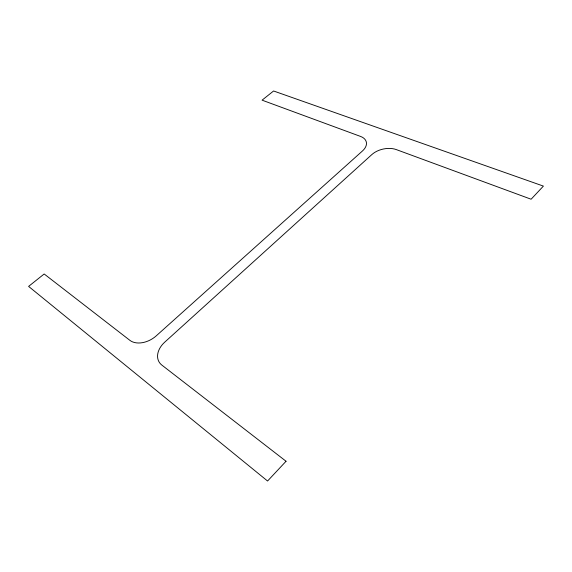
<?xml version="1.0" encoding="UTF-8"?>
<svg xmlns="http://www.w3.org/2000/svg" width="572" height="572" viewBox="0 0 572 572"><rect width="100%" height="100%" fill="white"/><g stroke="black" fill="none" stroke-linecap="round" stroke-linejoin="round"><path stroke-width="0.86" d="M286.05 461.254L267.567 481.016L28.6 286.4L44.173 273.981L129.923 340.369A19.927 13.542 -30.3 0 0 156.213 335.878L362.469 150.965A17.096 10.289 -14.6 0 0 360.553 136.429L262.076 100.164L273.588 90.984L543.4 186.1L531.116 199.228L396.303 149.592A17.839 11.032 -12.7 0 0 371.864 154.562L164.715 342.17A20.735 14.829 -30.2 0 0 161.826 365.072L286.05 461.254"/></g></svg>
